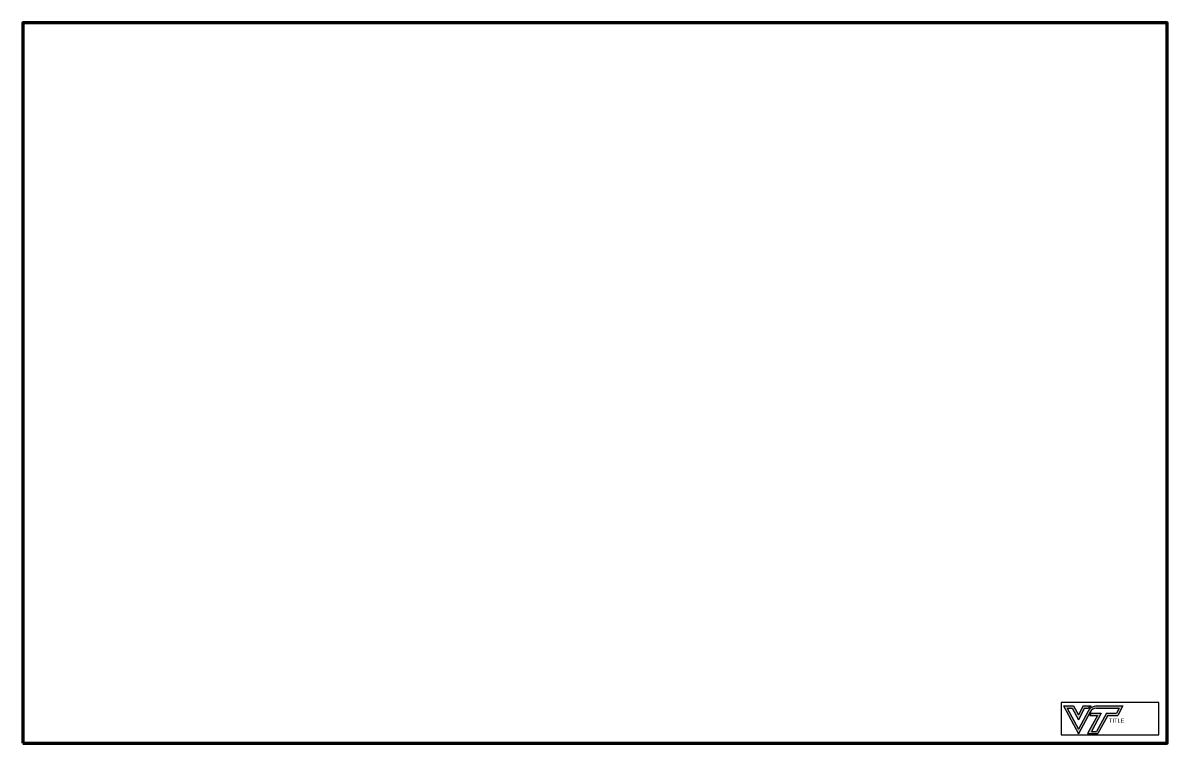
# Model space of a CAD drawing. Extents: x 0.2 to 35.4, y 0.2 to 22.4.
import ezdxf

# ---------------------------------------------------------------- set-up
doc = ezdxf.new("R2010")
doc.units = 0
doc.header["$LTSCALE"] = 0.25
doc.header["$MEASUREMENT"] = 0
doc.layers.add('border', color=3, linetype='Continuous', lineweight=100)
doc.layers.add('titleblock', color=7, linetype='Continuous', true_color=0x861f41)
doc.styles.add('arial', font='arial.ttf')

msp = doc.modelspace()

# ---------------------------------------------------------------- hatches: boundary and pattern name
at = {"layer": 'titleblock', "true_color": 0x861f41}
h = msp.add_hatch(color=236, dxfattribs=at)
h.dxf.hatch_style = 1
edge = h.paths.add_edge_path()
edge.add_line((33.87707425730926, 1.319716487212866), (33.79666355797109, 1.169716487212867))
edge.add_line((33.79666355797109, 1.169716487212866), (33.48638813101883, 1.169716487212866))
edge.add_line((33.48638813101883, 1.169716487212866), (33.18682316009654, 0.6109009812145199))
edge.add_line((33.18682316009654, 0.6109009812145201), (33.02781344012254, 0.6109009812145201))
edge.add_line((33.02781344012254, 0.6109009812145203), (33.32737841104483, 1.169716487212865))
edge.add_line((33.32737841104483, 1.169716487212866), (33.01621706927915, 1.169716487212866))
edge.add_line((33.01621706927915, 1.169716487212866), (32.97869207625467, 1.099716487212866))
edge.add_line((32.97869207625467, 1.099716487212866), (33.21042971185218, 1.099716487212866))
edge.add_line((33.21042971185218, 1.099716487212866), (32.91086474092989, 0.5409009812145198))
edge.add_line((32.91086474092989, 0.54090098121452), (33.22872187324023, 0.54090098121452))
edge.add_line((33.22872187324023, 0.5409009812145191), (33.52828684416252, 1.099716487212866))
edge.add_line((33.52828684416252, 1.099716487212866), (33.83856227111477, 1.099716487212866))
edge.add_line((33.83856227111477, 1.099716487212866), (33.99402295650192, 1.389716487212867))
edge.add_line((33.99402295650192, 1.389716487212866), (33.18890999399334, 1.389716487212865))
edge.add_arc((33.18890999399334, 1.089716487212865), 0.3, 90.00000000000001, 151.8055169680384)
edge.add_line((32.92450530913092, 1.231456258000047), (32.62953299628305, 0.6812080038330173))
edge.add_line((32.62953299628305, 0.6812080038330173), (32.28724690507017, 1.319716487212866))
edge.add_line((32.28724690507017, 1.319716487212866), (32.43962813444706, 1.319716487212866))
edge.add_line((32.43962813444706, 1.319716487212866), (32.62923884030172, 0.9660122399884257))
edge.add_line((32.62923884030172, 0.9660122399884274), (32.81884954615639, 1.319716487212866))
edge.add_line((32.81884954615639, 1.319716487212866), (32.9323955867374, 1.319716487212866))
edge.add_arc((33.18890999399334, 1.089716487212865), 0.3445281427254165, 119.45337146502979, 138.1194600954705, ccw=False)
edge.add_line((33.0195003097074, 1.389716487212865), (32.77695083301271, 1.389716487212865))
edge.add_line((32.77695083301271, 1.389716487212865), (32.62923884030172, 1.114171079835364))
edge.add_line((32.62923884030172, 1.114171079835365), (32.48152684759074, 1.389716487212866))
edge.add_line((32.48152684759074, 1.389716487212865), (32.17029820587752, 1.389716487212866))
edge.add_line((32.17029820587752, 1.389716487212866), (32.62953299628305, 0.5330491639860782))
edge.add_line((32.62953299628305, 0.5330491639860782), (32.98619973559882, 1.198383644816373))
edge.add_arc((33.18890999399335, 1.089716487212866), 0.23, 90, 151.8055169680384, ccw=False)
edge.add_line((33.18890999399335, 1.319716487212866), (33.87707425730926, 1.319716487212866))

# ---------------------------------------------------------------- linework, layer by layer
at = {"layer": 'border'}
msp.add_lwpolyline([(0.25, 0.25), (35.35, 0.25), (35.35, 22.35), (0.25, 22.35)], close=True, dxfattribs=at)
at = {"layer": 'titleblock'}
for p, q in [((32.17029820587752, 1.389716487212866), (32.62953299628305, 0.5330491639860782)), ((32.17029820587752, 1.389716487212866), (32.48152684759074, 1.389716487212865)), ((32.28724690507017, 1.319716487212866), (32.62953299628305, 0.6812080038330173)), ((32.28724690507017, 1.319716487212866), (32.43962813444706, 1.319716487212866)), ((32.43962813444706, 1.319716487212866), (32.62923884030172, 0.9660122399884257)), ((32.48152684759074, 1.389716487212866), (32.62923884030172, 1.114171079835365)), ((32.77695083301271, 1.389716487212865), (32.62923884030172, 1.114171079835364)), ((32.81884954615639, 1.319716487212866), (32.62923884030172, 0.9660122399884274)), ((32.92450530913092, 1.231456258000047), (32.62953299628305, 0.6812080038330173)), ((32.98619973559882, 1.198383644816373), (32.62953299628305, 0.5330491639860782)), ((32.77695083301271, 1.389716487212865), (33.0195003097074, 1.389716487212865)), ((32.81884954615639, 1.319716487212866), (32.9323955867374, 1.319716487212866)), ((33.21042971185218, 1.099716487212866), (32.91086474092989, 0.5409009812145198)), ((33.01621706927915, 1.169716487212866), (32.97869207625467, 1.099716487212866)), ((32.97869207625467, 1.099716487212866), (33.21042971185218, 1.099716487212866)), ((33.01621706927915, 1.169716487212866), (33.32737841104483, 1.169716487212866)), ((33.32737841104483, 1.169716487212865), (33.02781344012254, 0.6109009812145203)), ((33.48638813101883, 1.169716487212866), (33.18682316009654, 0.6109009812145199)), ((33.18890999399334, 1.389716487212865), (33.99402295650192, 1.389716487212866)), ((33.18890999399335, 1.319716487212866), (33.87707425730926, 1.319716487212866)), ((33.52828684416252, 1.099716487212866), (33.22872187324023, 0.5409009812145191)), ((33.48638813101883, 1.169716487212866), (33.79666355797109, 1.169716487212866)), ((33.52828684416252, 1.099716487212866), (33.83856227111477, 1.099716487212866)), ((33.87707425730926, 1.319716487212866), (33.79666355797109, 1.169716487212867)), ((33.99402295650192, 1.389716487212867), (33.83856227111477, 1.099716487212866)), ((32.91086474092989, 0.54090098121452), (33.22872187324023, 0.54090098121452)), ((33.02781344012254, 0.6109009812145201), (33.18682316009654, 0.6109009812145201))]:
    msp.add_line(p, q, dxfattribs=at)
msp.add_lwpolyline([(32.1, 0.5), (35.1, 0.5), (35.1, 1.5), (32.1, 1.5)], close=True, dxfattribs=at)
for centre, radius, start, end in [((33.18890999399334, 1.089716487212865), 0.3, 90.00000000000001, 151.8055169680384), ((33.18890999399334, 1.089716487212865), 0.3445281427254165, 119.4533714650298, 138.1194600954705), ((33.18890999399335, 1.089716487212866), 0.23, 90, 151.8055169680384)]:
    msp.add_arc(centre, radius, start, end, dxfattribs=at)

# ---------------------------------------------------------------- texts
at = {"layer": 'titleblock', "style": 'arial'}
msp.add_attdef('TITLE', (33.56664834578237, 0.8768738553003459), 'Title', height=0.125, dxfattribs=at)

doc.saveas('drawing.dxf')
